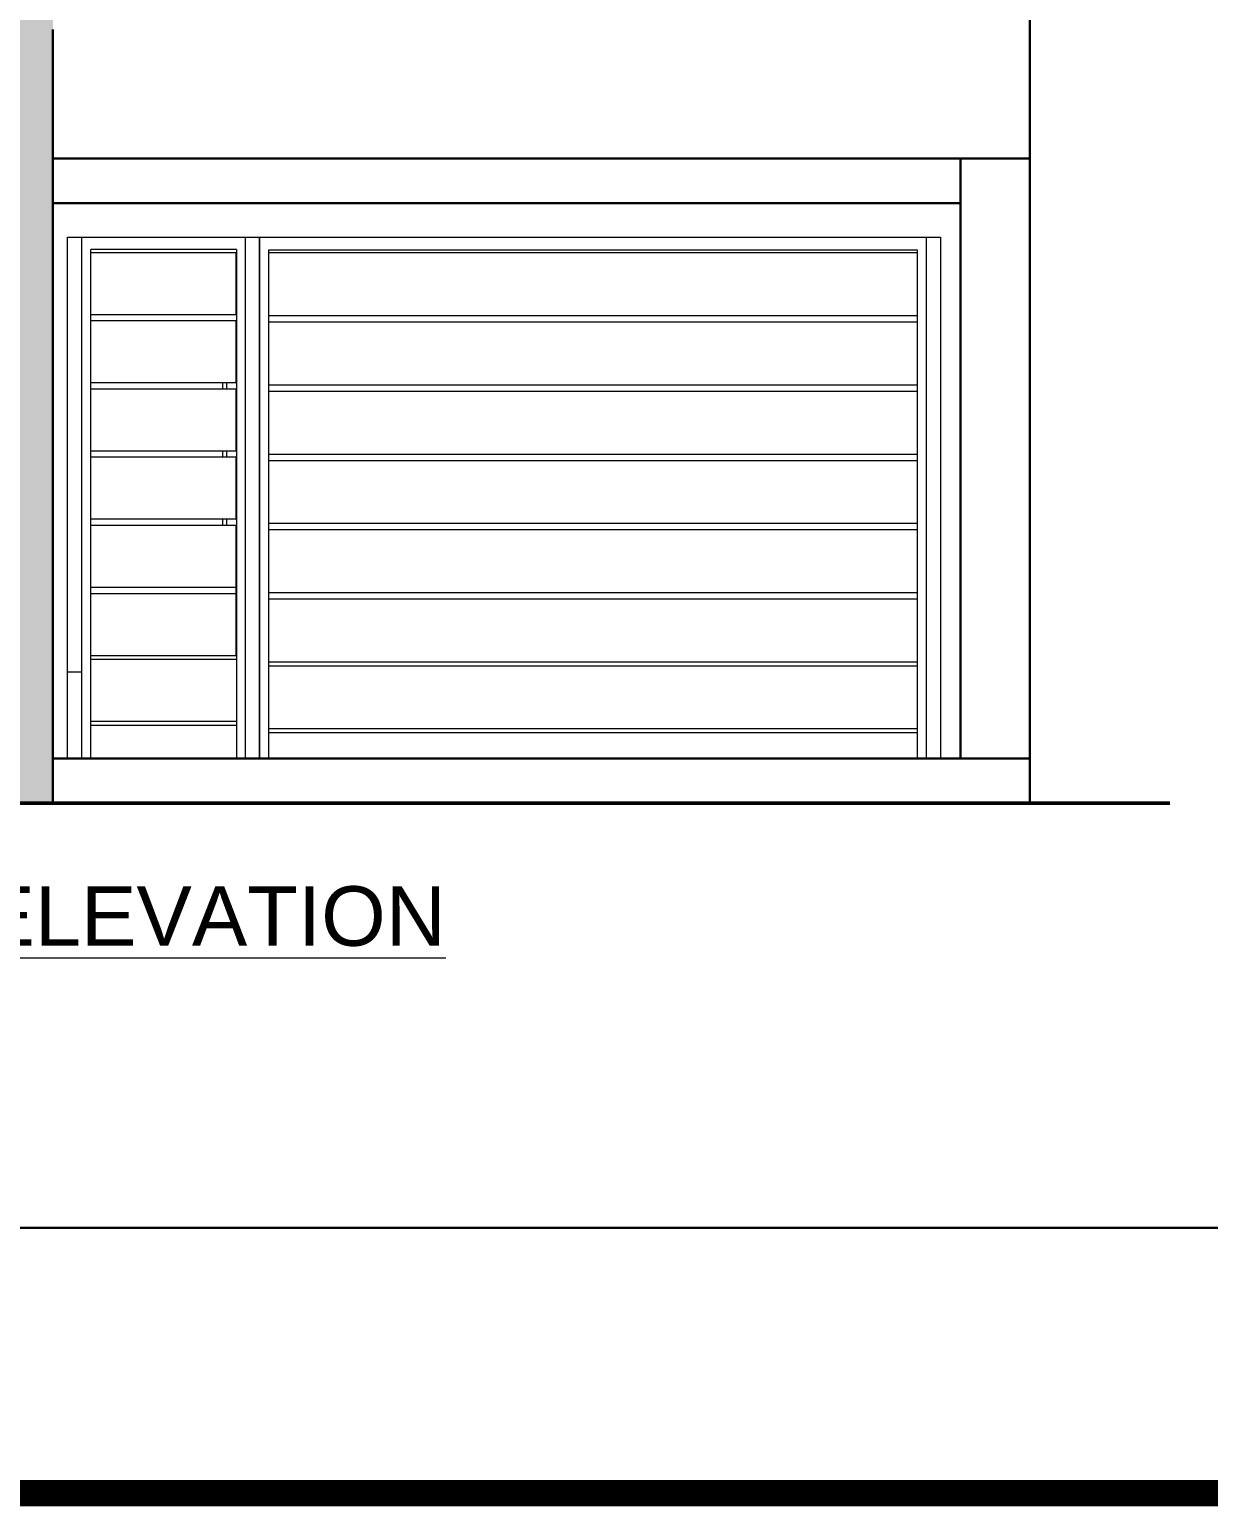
# Model space of a CAD drawing. Header units: inches. Extents: x 5914 to 162157, y -20538 to 282354.
# Drawn here: x 154322.6 to 154560.4, y -16170.1 to -15872.3 of the extents above; entities that cross this region are included whole.
import ezdxf

# ---------------------------------------------------------------- set-up
doc = ezdxf.new("R2010")
doc.units = ezdxf.units.IN
doc.header["$MEASUREMENT"] = 0
for name, color, linetype, lineweight in [('DOOR-WIN RA', 3, 'Continuous', 20), ('ELE1 RA', 1, 'Continuous', 30), ('HATCH RA', 8, 'Continuous', 5), ('Outline', 4, 'Continuous', 9), ('TEXTLAYER', 7, 'Continuous', 18)]:
    doc.layers.add(name, color=color, linetype=linetype, lineweight=lineweight)
doc.styles.get("Standard").update_dxf_attribs({"font": 'arial.ttf'})

# ---------------------------------------------------------------- blocks, each defined once
blk = doc.blocks.new('TDG')
at = {"layer": 'HATCH RA', "transparency": 33554687}
h = blk.add_hatch(dxfattribs=at)
h.set_pattern_fill('AR-B816', color=256, scale=0.25)
h.paths.add_polyline_path([(159005.74, -15535.96), (159005.74, -15524.96), (158980.74, -15524.96), (158980.74, -15627.36), (158980.74, -15632.36), (158980.74, -15739.96), (158980.74, -15745.02), (158980.74, -15851.96), (158980.74, -15857.02), (158980.74, -15963.96), (158980.74, -15969.02), (158980.74, -16075.96), (158980.74, -16080.84), (158980.74, -16093.96), (159005.74, -16093.96), (159005.74, -15963.96), (159005.74, -15937.96), (159005.74, -15872.96), (159005.74, -15856.96), (159005.74, -15851.96)])
h.paths.add_polyline_path([(158812.05, -15632.36), (158802.86, -15632.36), (158802.86, -15632.96), (158802.86, -15727.96), (158802.86, -15739.96), (158802.86, -15744.96), (158802.86, -15851.96), (158802.86, -15856.96), (158802.86, -15963.96), (158802.86, -15969.31), (158802.86, -16081.96), (158812.05, -16081.96)])
at = {"layer": 'DOOR-WIN RA'}
for p, q in [((159008.72, -15979.84), (159011.58, -15979.84)), ((159008.72, -16084.96), (159008.72, -15979.84)), ((159011.58, -16084.96), (159011.58, -15979.84)), ((159011.58, -15979.84), (159044.6, -15979.84)), ((159013.41, -15982.96), (159013.41, -15982.34)), ((159042.76, -15982.34), (159013.41, -15982.34)), ((159042.76, -15982.34), (159042.76, -16084.96)), ((159044.6, -15979.84), (159047.4, -15979.84)), ((159044.6, -16084.96), (159044.6, -15979.84)), ((159047.4, -15979.84), (159047.46, -15979.84)), ((159047.4, -16084.96), (159047.4, -15979.84)), ((159047.46, -16084.96), (159047.46, -15979.84)), ((159047.46, -15979.84), (159181.95, -15979.84)), ((159049.27, -15983.01), (159049.27, -15982.38)), ((159049.27, -15982.38), (159180.08, -15982.38)), ((159180.08, -15982.38), (159180.08, -15983.01)), ((159181.95, -15979.84), (159184.76, -15979.84)), ((159181.95, -16084.96), (159181.95, -15979.84)), ((159184.76, -15979.84), (159184.76, -16084.96)), ((159042.69, -15982.96), (159013.41, -15982.96)), ((159013.41, -15995.46), (159013.41, -15982.96)), ((159042.69, -15995.46), (159042.69, -15982.96)), ((159049.27, -15995.7), (159049.27, -15983.01)), ((159180.08, -15983.01), (159049.27, -15983.01)), ((159180.08, -15983.01), (159180.08, -15995.7)), ((159013.41, -15996.71), (159013.41, -15995.46)), ((159042.69, -15995.46), (159013.41, -15995.46)), ((159042.69, -15996.71), (159013.41, -15996.71)), ((159013.41, -16009.21), (159013.41, -15996.71)), ((159042.69, -16009.21), (159042.69, -15996.71)), ((159049.27, -15996.97), (159049.27, -15995.7)), ((159180.08, -15995.7), (159049.27, -15995.7)), ((159049.27, -16009.66), (159049.27, -15996.97)), ((159180.08, -15996.97), (159049.27, -15996.97)), ((159180.08, -15995.7), (159180.08, -15996.97)), ((159180.08, -15996.97), (159180.08, -16009.66)), ((159013.41, -16010.46), (159013.41, -16009.21)), ((159039.94, -16009.21), (159013.41, -16009.21)), ((159039.94, -16009.21), (159039.94, -16010.46)), ((159040.86, -16009.21), (159039.94, -16009.21)), ((159040.86, -16010.46), (159040.86, -16009.21)), ((159042.69, -16009.21), (159040.86, -16009.21)), ((159039.94, -16010.46), (159013.41, -16010.46)), ((159013.41, -16022.96), (159013.41, -16010.46)), ((159040.86, -16010.46), (159039.94, -16010.46)), ((159042.69, -16010.46), (159040.86, -16010.46)), ((159042.69, -16022.96), (159042.69, -16010.46)), ((159049.27, -16010.93), (159049.27, -16009.66)), ((159180.08, -16009.66), (159049.27, -16009.66)), ((159049.27, -16023.62), (159049.27, -16010.93)), ((159180.08, -16010.93), (159049.27, -16010.93)), ((159180.08, -16009.66), (159180.08, -16010.93)), ((159180.08, -16010.93), (159180.08, -16023.62)), ((159013.41, -16024.21), (159013.41, -16022.96)), ((159039.94, -16022.96), (159013.41, -16022.96)), ((159039.94, -16024.21), (159013.41, -16024.21)), ((159013.41, -16036.71), (159013.41, -16024.21)), ((159039.94, -16022.96), (159039.94, -16024.21)), ((159040.86, -16022.96), (159039.94, -16022.96)), ((159040.86, -16024.21), (159039.94, -16024.21)), ((159040.86, -16024.21), (159040.86, -16022.96)), ((159042.69, -16022.96), (159040.86, -16022.96)), ((159042.69, -16024.21), (159040.86, -16024.21)), ((159042.69, -16036.71), (159042.69, -16024.21)), ((159049.27, -16024.89), (159049.27, -16023.62)), ((159180.08, -16023.62), (159049.27, -16023.62)), ((159180.08, -16023.62), (159180.08, -16024.89)), ((159049.27, -16037.58), (159049.27, -16024.89)), ((159180.08, -16024.89), (159049.27, -16024.89)), ((159180.08, -16024.89), (159180.08, -16037.58)), ((159013.41, -16037.96), (159013.41, -16036.71)), ((159039.94, -16036.71), (159013.41, -16036.71)), ((159039.94, -16037.96), (159013.41, -16037.96)), ((159013.41, -16050.46), (159013.41, -16037.96)), ((159039.94, -16036.71), (159039.94, -16037.96)), ((159040.86, -16036.71), (159039.94, -16036.71)), ((159040.86, -16037.96), (159039.94, -16037.96)), ((159040.86, -16037.96), (159040.86, -16036.71)), ((159042.69, -16036.71), (159040.86, -16036.71)), ((159042.69, -16037.96), (159040.86, -16037.96)), ((159042.69, -16050.46), (159042.69, -16037.96)), ((159049.27, -16038.85), (159049.27, -16037.58)), ((159180.08, -16037.58), (159049.27, -16037.58)), ((159049.27, -16051.55), (159049.27, -16038.85)), ((159180.08, -16038.85), (159049.27, -16038.85)), ((159049.27, -16084.96), (159049.27, -16038.85)), ((159180.08, -16037.58), (159180.08, -16038.85)), ((159180.08, -16038.85), (159180.08, -16051.55)), ((159013.41, -16051.71), (159013.41, -16050.46)), ((159042.69, -16050.46), (159013.41, -16050.46)), ((159042.69, -16064.21), (159042.69, -16050.46)), ((159042.69, -16051.71), (159013.41, -16051.71)), ((159013.41, -16084.96), (159013.41, -16051.71)), ((159049.27, -16052.81), (159049.27, -16051.55)), ((159180.08, -16051.55), (159049.27, -16051.55)), ((159180.08, -16052.81), (159049.27, -16052.81)), ((159180.08, -16051.55), (159180.08, -16052.81)), ((159180.08, -16052.81), (159180.08, -16084.96)), ((159013.41, -16064.99), (159013.41, -16064.21)), ((159042.69, -16064.21), (159013.41, -16064.21)), ((159042.76, -16064.99), (159013.41, -16064.99)), ((159049.27, -16066.3), (159049.27, -16065.51)), ((159180.08, -16065.51), (159049.27, -16065.51)), ((159180.08, -16065.51), (159180.08, -16066.3)), ((159008.72, -16068.84), (159008.72, -16067.49)), ((159008.72, -16067.49), (159011.58, -16067.49)), ((159044.6, -16068.84), (159044.6, -16067.49)), ((159047.4, -16067.49), (159047.46, -16067.49)), ((159047.4, -16068.84), (159047.4, -16067.49)), ((159180.08, -16066.3), (159049.27, -16066.3)), ((159042.69, -16077.49), (159013.41, -16077.49)), ((159042.76, -16078.28), (159013.41, -16078.28)), ((159180.08, -16078.99), (159049.27, -16078.99)), ((159180.08, -16079.78), (159049.27, -16079.78))]:
    blk.add_line(p, q, dxfattribs=at)
at = {"layer": 'ELE1 RA'}
for p, q in [((159202.78, -15963.96), (159202.78, -15856.96)), ((159005.74, -15963.96), (159005.74, -15937.96)), ((159202.78, -15963.96), (159005.74, -15963.96)), ((159005.74, -16075.96), (159005.74, -15963.96)), ((159188.78, -16084.96), (159188.78, -15963.96)), ((159202.78, -16075.96), (159202.78, -15963.96)), ((159188.78, -15972.96), (159005.74, -15972.96)), ((159005.74, -16075.96), (159005.74, -16093.96)), ((159202.78, -16075.96), (159202.78, -16093.96)), ((159202.81, -16075.96), (159202.78, -16075.96)), ((159044.6, -16084.96), (159005.72, -16084.96)), ((159008.72, -16084.96), (159005.72, -16084.96)), ((159044.6, -16084.96), (159047.4, -16084.96)), ((159047.4, -16084.96), (159181.95, -16084.96)), ((159181.95, -16084.96), (159184.76, -16084.96)), ((159202.76, -16084.96), (159184.76, -16084.96))]:
    blk.add_line(p, q, dxfattribs=at)
at = {"layer": 'ELE1 RA', "lineweight": 50}
blk.add_line((159231, -16093.96), (158774.95, -16093.96), dxfattribs=at)
at = {"layer": 'TEXTLAYER', "ltscale": 5, "insert": (158807.05, -16110.73), "char_height": 12, "width": 394.9279, "attachment_point": 1, "rotation": 0.0057}
blk.add_mtext('\\pi119.61538;{\\LNORTH ELEVATION}', dxfattribs=at)

msp = doc.modelspace()

# ---------------------------------------------------------------- linework, layer by layer
at = {"layer": 'Outline', "lineweight": 30}
msp.add_line((153218.79, -16113.87), (156215.47, -16113.87), dxfattribs=at)
at = {"layer": 'Outline', "const_width": 5.35}
msp.add_lwpolyline([(153058.26, -16167.38), (153058.26, -14026.9), (156268.98, -14026.9), (156268.98, -16167.38)], close=True, dxfattribs=at)

# ---------------------------------------------------------------- block references
at = {"layer": 'HATCH RA'}
msp.add_blockref('TDG', (-4678.46, 65.7), dxfattribs=at)

doc.saveas('drawing.dxf')
